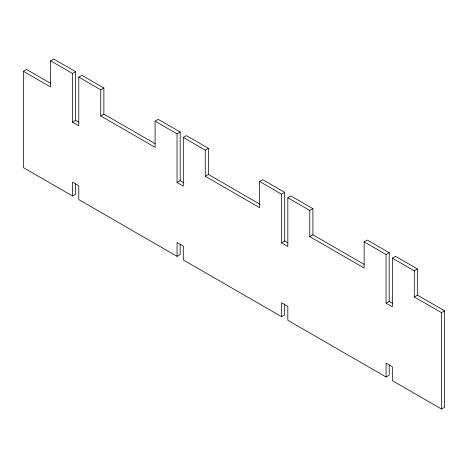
<?xml version="1.0" encoding="UTF-8"?>
<svg xmlns="http://www.w3.org/2000/svg" width="468" height="468" viewBox="0 0 468 468"><rect width="100%" height="100%" fill="white"/><g stroke="black" fill="none" stroke-linecap="round" stroke-linejoin="round"><path stroke-width="0.7" d="M50.55 83.333L26.536 69.469L23.4 71.276L23.4 167.626L72.522 195.987L75.658 194.173L75.658 183.947M23.4 71.276L50.573 86.966L50.573 60.817L53.709 59.009L75.658 71.68L75.658 120.358L78.794 122.166M50.573 60.817L72.522 73.488L75.658 71.68M72.522 73.488L72.522 122.166L78.794 125.787L78.794 77.109L81.929 75.301L103.878 87.972L103.878 114.122L155.066 143.676M78.794 77.109L100.743 89.78L103.878 87.972M72.522 122.166L75.658 120.358M100.743 89.78L100.743 115.929L103.878 114.122M100.743 115.929L155.089 147.309L155.089 121.159L158.225 119.352L180.174 132.023L180.174 180.695L183.936 182.871M155.089 121.159L177.039 133.83L180.174 132.023M177.039 133.83L177.039 182.508L183.31 186.129L183.31 137.452L186.445 135.644L208.395 148.315L208.395 174.465L260.214 204.381M183.31 137.452L205.259 150.123L208.395 148.315M177.039 182.508L180.174 180.695M205.259 150.123L205.259 176.272L208.395 174.465M205.259 176.272L259.605 207.652L259.605 181.502L262.741 179.689L284.69 192.366L284.69 241.038L287.826 242.851M259.605 181.502L281.555 194.173L284.69 192.366M72.522 195.987L72.522 182.105L78.794 185.726L78.794 199.608L177.039 256.329L180.174 254.516L180.174 244.29M281.555 194.173L281.555 242.851L287.826 246.472L287.826 197.794L290.961 195.981L312.911 208.658L312.911 234.801L364.098 264.356M287.826 197.794L309.775 210.465L312.911 208.658M281.555 242.851L284.69 241.038M309.775 210.465L309.775 236.615L312.911 234.801M364.122 241.845L367.257 240.031L389.206 252.702L389.206 301.38L386.071 303.194L386.071 254.516L364.122 241.845L364.122 267.988L309.775 236.615M386.071 254.516L389.206 252.702M177.039 256.329L177.039 242.447L183.31 246.069L183.31 259.945L281.555 316.666L284.69 314.859L284.69 303.902M386.071 303.194L392.342 306.809L392.342 258.137L395.478 256.324L417.427 268.995L417.427 295.144L444.6 310.834L444.6 407.183L441.464 408.991L392.342 380.63L392.342 366.754L386.071 363.133L386.071 377.009L389.206 375.201L389.206 364.976M392.342 258.137L414.291 270.808L417.427 268.995M414.291 270.808L414.291 296.958L417.427 295.144M414.291 296.958L441.464 312.642L444.6 310.834M389.206 301.38L392.342 303.194M386.071 377.009L287.826 320.287L287.826 306.411L281.555 302.79L281.555 316.666M441.464 312.642L441.464 408.991"/></g></svg>
